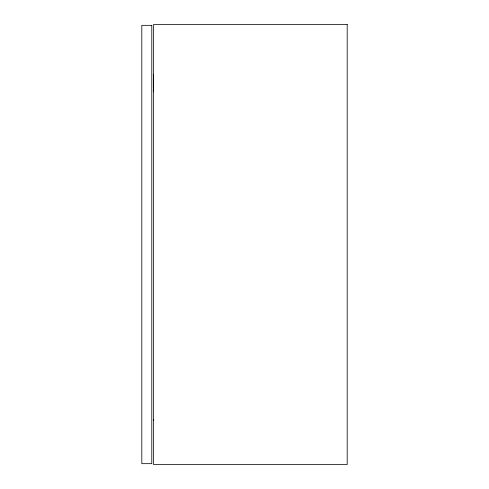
<?xml version="1.0" encoding="UTF-8"?>
<svg xmlns="http://www.w3.org/2000/svg" width="489" height="489" viewBox="0 0 489 489"><rect width="100%" height="100%" fill="white"/><g stroke="black" fill="none" stroke-linecap="round" stroke-linejoin="round"><path stroke-width="0.73" d="M153.705 419.262L153.705 420.204M153.405 74.261L153.405 91.865M347.19 24.45L153.546 24.45L153.546 464.55L347.19 464.55L347.19 24.45M151.786 25.33L141.81 25.33L141.81 463.67L151.786 463.67L151.786 25.33"/></g></svg>
